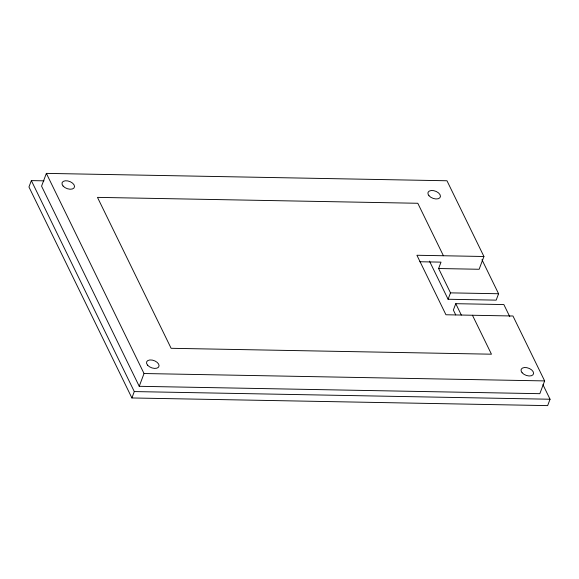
<?xml version="1.0" encoding="UTF-8"?>
<svg xmlns="http://www.w3.org/2000/svg" width="579" height="579" viewBox="0 0 579 579"><rect width="100%" height="100%" fill="white"/><g stroke="black" fill="none" stroke-linecap="round" stroke-linejoin="round"><path stroke-width="0.87" d="M44.004 180.836L31.353 180.605L28.95 186.988L131.896 397.961L547.647 405.618L550.05 399.235L542.943 384.673M483.928 256.497L446.974 180.764L46.363 173.382L41.565 186.156L139.228 386.302L539.838 393.684L544.636 380.91L512.965 315.996L445.946 314.766L416.909 255.259L483.928 256.497L479.13 269.271L438.614 268.518L441.01 262.135L419.811 261.744M131.896 397.961L134.292 391.57L31.353 180.605M139.228 386.302L144.033 373.527L46.363 173.382M481.945 259.674L498.577 293.748L496.174 300.139L448.088 299.249L450.491 292.865L438.614 268.518M509.781 316.706L503.86 304.568L455.767 303.685L453.364 310.069L455.724 314.896M450.491 292.865L498.577 293.748M144.033 373.527L544.636 380.91M134.292 391.57L550.05 399.235M443.413 255.744L417.806 203.272L97.475 197.374L171.116 348.297L491.455 354.196L472.45 315.251M455.767 303.685L461.311 315.041M429.48 261.115L448.088 299.249M147.573 365.168A6.572 3.807 20.6 0 0 158.451 367.26A6.572 3.807 20.6 0 0 152.32 360.102A6.572 3.807 20.6 0 0 147.573 365.168M63.039 185.989A6.572 3.807 20.6 0 0 73.917 188.074A6.572 3.807 20.6 0 0 67.786 180.923A6.572 3.807 20.6 0 0 63.039 185.989M428.967 195.724A6.572 3.807 20.6 0 0 439.837 197.815A6.572 3.807 20.6 0 0 433.707 190.657A6.572 3.807 20.6 0 0 428.967 195.724M522.092 372.738A6.572 3.807 20.6 0 0 532.97 374.823A6.572 3.807 20.6 0 0 526.839 367.672A6.572 3.807 20.6 0 0 522.092 372.738"/></g></svg>
